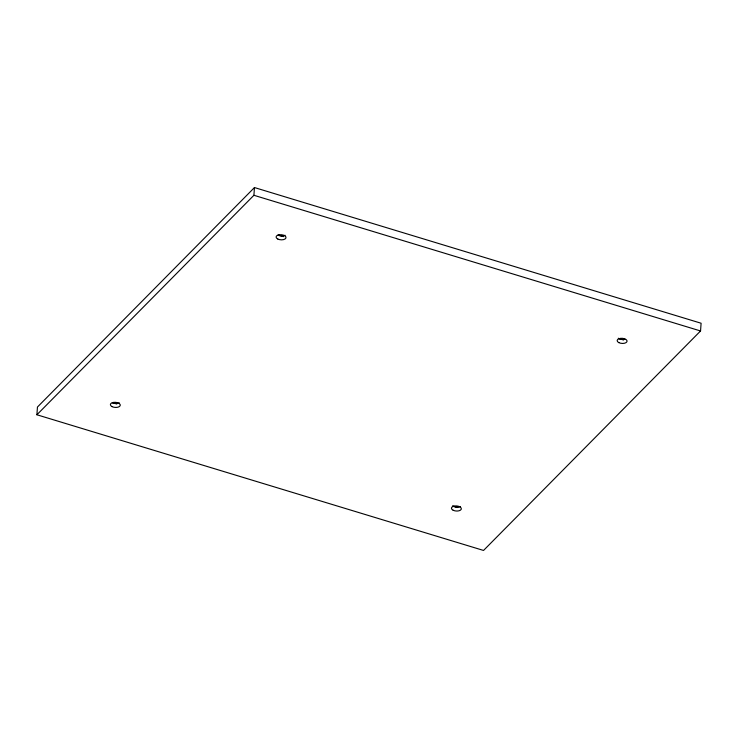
<?xml version="1.0" encoding="UTF-8"?>
<svg xmlns="http://www.w3.org/2000/svg" width="738" height="738" viewBox="0 0 738 738"><rect width="100%" height="100%" fill="white"/><g stroke="black" fill="none" stroke-linecap="round" stroke-linejoin="round"><path stroke-width="1.11" d="M36.9 414.765L37.453 407.035L254.462 187.553L701.1 323.235L700.546 330.965L483.538 550.447L36.9 414.765L253.909 195.284L254.462 187.553M253.909 195.284L700.546 330.965M278.272 234.998L283.613 236.621M619.339 338.613L623.61 339.904M112.554 402.607L116.825 403.907M453.621 506.222L457.892 507.513M625.178 339.277A4.972 2.565 4.1 0 1 618.278 338.225M285.08 235.265A4.972 2.565 4.1 0 1 278.078 235.164M119.362 402.874A4.972 2.565 4.1 0 1 112.351 402.764M460.429 506.489A4.972 2.565 4.1 0 1 452.56 505.834M618.859 342.635A4.972 2.565 4.1 0 0 626.986 341.611A4.972 2.565 4.1 0 0 620.492 338.355A4.972 2.565 4.1 0 0 618.859 342.635M277.792 239.029A4.972 2.565 4.1 0 0 285.929 237.996A4.972 2.565 4.1 0 0 279.425 234.749A4.972 2.565 4.1 0 0 277.792 239.029M112.075 406.638A4.972 2.565 4.1 0 0 120.211 405.605A4.972 2.565 4.1 0 0 113.707 402.358A4.972 2.565 4.1 0 0 112.075 406.638M453.141 510.244A4.972 2.565 4.1 0 0 461.268 509.22A4.972 2.565 4.1 0 0 454.774 505.964A4.972 2.565 4.1 0 0 453.141 510.244"/></g></svg>
